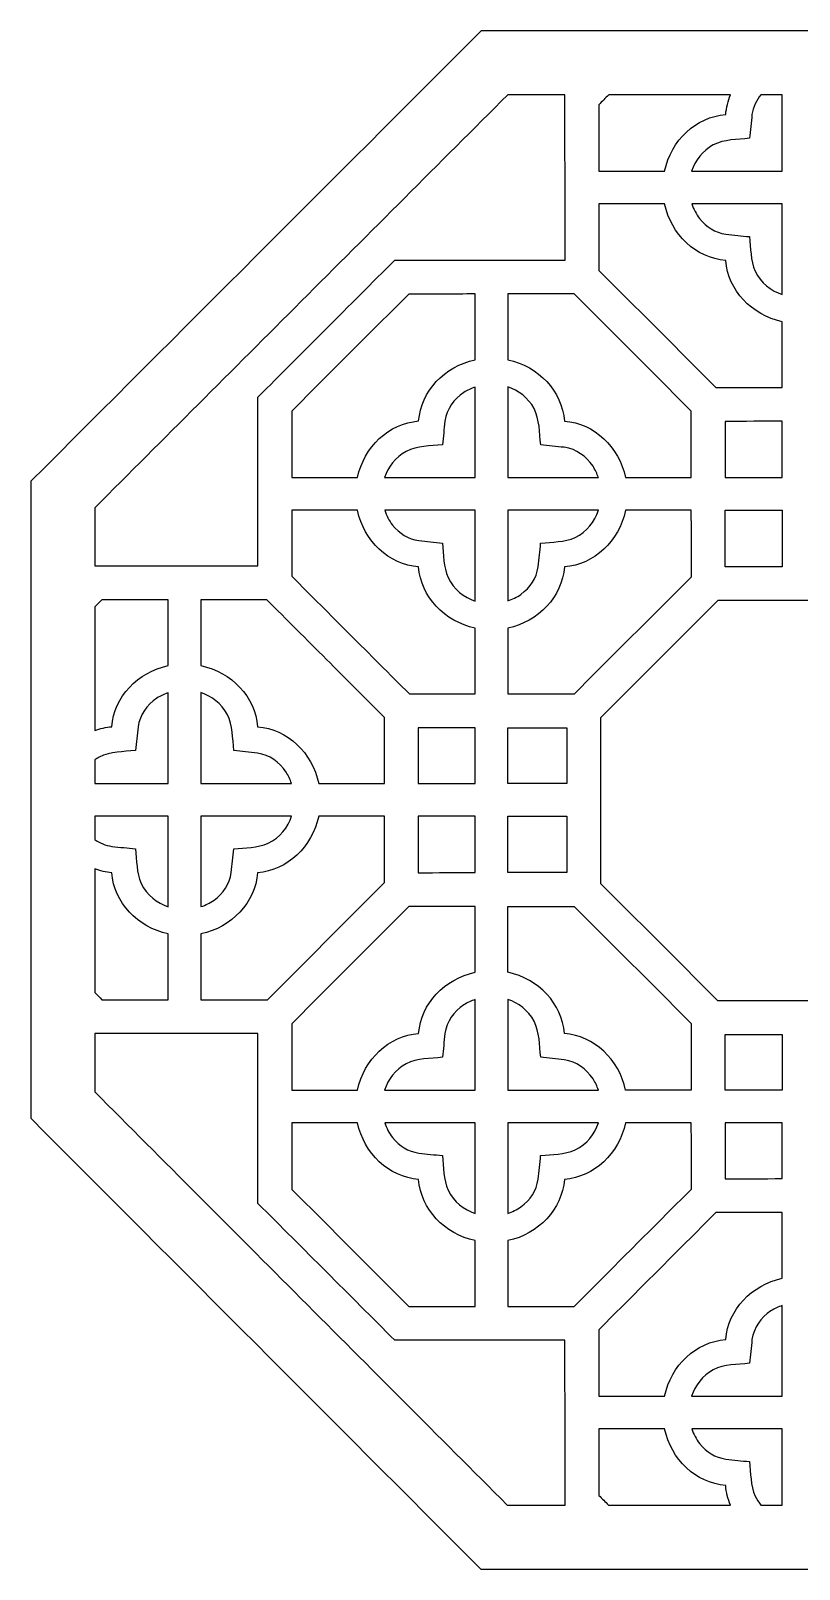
# Model space of a CAD drawing. Header units: centimetres. Extents: x -9 to 3.7, y -12 to 14.2.
# Drawn here: x -9.01 to -2.66, y 1.56 to 14.24 of the extents above; entities that cross this region are included whole.
import ezdxf

# ---------------------------------------------------------------- set-up
doc = ezdxf.new("R2010")
doc.units = ezdxf.units.CM
doc.header["$MEASUREMENT"] = 0
doc.layers.add('layer 1', color=7, linetype='Continuous')

msp = doc.modelspace()

# ---------------------------------------------------------------- linework, layer by layer
at = {"layer": 'layer 1', "color": 177}
msp.add_open_spline([(-0.03658, 14.23931), (1.2009, 13.00095), (2.43838, 11.76271), (3.67577, 10.52437), (3.67577, 10.52437), (3.67545, 9.64909), (3.67516, 8.77375), (3.67488, 7.89849), (3.67488, 7.89849), (3.67455, 7.02312), (3.67422, 6.14788), (3.67397, 5.27258), (3.67397, 5.27258), (2.43563, 4.0351), (1.19737, 2.79762), (-0.04095, 1.56024), (-0.04095, 1.56024), (-0.91626, 1.56055), (-1.79157, 1.56084), (-2.66683, 1.56112), (-2.66683, 1.56112), (-3.54222, 1.56145), (-4.41746, 1.56178), (-5.29273, 1.56203), (-5.29273, 1.56203), (-6.53024, 2.80037), (-7.76772, 4.03863), (-9.0051, 5.27695), (-9.0051, 5.27695), (-9.00479, 6.15226), (-9.00448, 7.02757), (-9.00422, 7.90283), (-9.00422, 7.90283), (-9.00385, 8.77822), (-9.00356, 9.65346), (-9.00331, 10.52873), (-9.00331, 10.52873), (-7.76495, 11.76624), (-6.52671, 13.00372), (-5.28837, 14.2411), (-5.28837, 14.2411), (-4.41309, 14.24079), (-3.53775, 14.24048), (-2.66249, 14.24022), (-2.66249, 14.24022), (-1.78712, 14.23985), (-0.91188, 14.23956), (-0.03658, 14.23931)], degree=3, knots=[0, 0, 0, 0, 0.07692308, 0.07692308, 0.07692308, 0.07692308, 0.15384615, 0.15384615, 0.15384615, 0.15384615, 0.23076923, 0.23076923, 0.23076923, 0.23076923, 0.30769231, 0.30769231, 0.30769231, 0.30769231, 0.38461538, 0.38461538, 0.38461538, 0.38461538, 0.46153846, 0.46153846, 0.46153846, 0.46153846, 0.53846154, 0.53846154, 0.53846154, 0.53846154, 0.61538462, 0.61538462, 0.61538462, 0.61538462, 0.69230769, 0.69230769, 0.69230769, 0.69230769, 0.76923077, 0.76923077, 0.76923077, 0.76923077, 0.84615385, 0.84615385, 0.84615385, 0.84615385, 1, 1, 1, 1], dxfattribs=at)
at = {"layer": 'layer 1', "color": 7}
for points, knots in [([(-8.4759, 9.82979), (-8.4759, 9.98986), (-8.4759, 10.14996), (-8.47585, 10.31014), (-8.47585, 10.31014), (-7.90825, 10.8773), (-7.34063, 11.44452), (-6.77297, 12.01183), (-6.77297, 12.01183), (-6.20536, 12.57901), (-5.63771, 13.14623), (-5.07005, 13.7135), (-5.07005, 13.7135), (-4.91255, 13.71342), (-4.75499, 13.71337), (-4.59744, 13.71329), (-4.59744, 13.71329), (-4.5974, 13.45838), (-4.59736, 13.20349), (-4.59732, 12.94858), (-4.59732, 12.94858), (-4.59719, 12.74925), (-4.59708, 12.54983), (-4.59698, 12.35052), (-4.59698, 12.35052), (-4.79936, 12.35046), (-5.00177, 12.35046), (-5.20425, 12.35039), (-5.20425, 12.35039), (-5.47026, 12.35026), (-5.73643, 12.35011), (-6.00251, 12.34991), (-6.00251, 12.34991), (-6.19057, 12.16176), (-6.37867, 11.97358), (-6.56672, 11.78543), (-6.56672, 11.78543), (-6.75489, 11.59721), (-6.94286, 11.40902), (-7.13099, 11.22082), (-7.13099, 11.22082), (-7.13093, 10.95471), (-7.13086, 10.68856), (-7.13077, 10.42244), (-7.13077, 10.42244), (-7.13064, 10.22504), (-7.13051, 10.02774), (-7.13043, 9.83035), (-7.13043, 9.83035), (-7.3323, 9.83027), (-7.53412, 9.83019), (-7.73597, 9.83012), (-7.73597, 9.83012), (-7.9827, 9.82998), (-8.22933, 9.82986), (-8.4759, 9.82979)], [0, 0, 0, 0, 0.06666667, 0.06666667, 0.06666667, 0.06666667, 0.13333333, 0.13333333, 0.13333333, 0.13333333, 0.2, 0.2, 0.2, 0.2, 0.26666667, 0.26666667, 0.26666667, 0.26666667, 0.33333333, 0.33333333, 0.33333333, 0.33333333, 0.4, 0.4, 0.4, 0.4, 0.46666667, 0.46666667, 0.46666667, 0.46666667, 0.53333333, 0.53333333, 0.53333333, 0.53333333, 0.6, 0.6, 0.6, 0.6, 0.66666667, 0.66666667, 0.66666667, 0.66666667, 0.73333333, 0.73333333, 0.73333333, 0.73333333, 0.8, 0.8, 0.8, 0.8, 0.86666667, 0.86666667, 0.86666667, 0.86666667, 1, 1, 1, 1]), ([(-4.23692, 13.7132), (-3.90187, 13.71311), (-3.56676, 13.71291), (-3.23162, 13.71286), (-3.23162, 13.71286), (-3.25313, 13.66203), (-3.26687, 13.60755), (-3.27139, 13.55085), (-3.27139, 13.55085), (-3.51845, 13.53118), (-3.72185, 13.33769), (-3.77588, 13.08409), (-3.77588, 13.08409), (-3.9567, 13.08409), (-4.13754, 13.08409), (-4.31845, 13.08409), (-4.31845, 13.08409), (-4.31849, 13.2665), (-4.31849, 13.44898), (-4.31853, 13.63153), (-4.31853, 13.63153), (-4.29143, 13.65871), (-4.2642, 13.68595), (-4.23692, 13.7132)], [0, 0, 0, 0, 0.14285714, 0.14285714, 0.14285714, 0.14285714, 0.28571429, 0.28571429, 0.28571429, 0.28571429, 0.42857143, 0.42857143, 0.42857143, 0.42857143, 0.57142857, 0.57142857, 0.57142857, 0.57142857, 0.71428571, 0.71428571, 0.71428571, 0.71428571, 1, 1, 1, 1]), ([(-2.98101, 13.71284), (-2.92227, 13.71277), (-2.86346, 13.71275), (-2.80476, 13.71275), (-2.80476, 13.71275), (-2.80476, 13.50316), (-2.80476, 13.29355), (-2.80476, 13.08409), (-2.80476, 13.08409), (-3.05403, 13.08409), (-3.30335, 13.08409), (-3.55275, 13.08409), (-3.55275, 13.08409), (-3.52341, 13.17255), (-3.46367, 13.25086), (-3.37417, 13.30066), (-3.37417, 13.30066), (-3.28064, 13.34687), (-3.1778, 13.34388), (-3.07497, 13.35488), (-3.07497, 13.35488), (-3.06822, 13.41976), (-3.06143, 13.48465), (-3.0546, 13.54959), (-3.0546, 13.54959), (-3.04446, 13.61365), (-3.01917, 13.66731), (-2.98101, 13.71284)], [0, 0, 0, 0, 0.125, 0.125, 0.125, 0.125, 0.25, 0.25, 0.25, 0.25, 0.375, 0.375, 0.375, 0.375, 0.5, 0.5, 0.5, 0.5, 0.625, 0.625, 0.625, 0.625, 0.75, 0.75, 0.75, 0.75, 1, 1, 1, 1]), ([(-4.31835, 12.81455), (-4.13745, 12.81455), (-3.9567, 12.81455), (-3.77582, 12.81455), (-3.77582, 12.81455), (-3.72164, 12.56097), (-3.51839, 12.36743), (-3.27157, 12.3478), (-3.27157, 12.3478), (-3.2519, 12.10079), (-3.05843, 11.89741), (-2.80476, 11.84336), (-2.80476, 11.84336), (-2.80476, 11.66252), (-2.80476, 11.48159), (-2.80476, 11.30084), (-2.80476, 11.30084), (-2.98731, 11.30078), (-3.16971, 11.30069), (-3.35234, 11.30063), (-3.35234, 11.30063), (-3.51326, 11.46149), (-3.6742, 11.62234), (-3.83519, 11.78323), (-3.83519, 11.78323), (-3.99611, 11.94412), (-4.15705, 12.10501), (-4.31801, 12.26592), (-4.31801, 12.26592), (-4.3181, 12.44877), (-4.31826, 12.63164), (-4.31835, 12.81455)], [0, 0, 0, 0, 0.11111111, 0.11111111, 0.11111111, 0.11111111, 0.22222222, 0.22222222, 0.22222222, 0.22222222, 0.33333333, 0.33333333, 0.33333333, 0.33333333, 0.44444444, 0.44444444, 0.44444444, 0.44444444, 0.55555556, 0.55555556, 0.55555556, 0.55555556, 0.66666667, 0.66666667, 0.66666667, 0.66666667, 0.77777778, 0.77777778, 0.77777778, 0.77777778, 1, 1, 1, 1]), ([(-3.55132, 12.81455), (-3.30244, 12.81455), (-3.0536, 12.81455), (-2.80476, 12.81455), (-2.80476, 12.81455), (-2.80476, 12.56519), (-2.80476, 12.31582), (-2.80476, 12.06657), (-2.80476, 12.06657), (-2.89837, 12.09735), (-2.98027, 12.16208), (-3.0286, 12.25939), (-3.0286, 12.25939), (-3.06733, 12.34856), (-3.0653, 12.44861), (-3.07532, 12.54406), (-3.07532, 12.54406), (-3.14031, 12.55086), (-3.20529, 12.55767), (-3.27041, 12.56446), (-3.27041, 12.56446), (-3.36109, 12.579), (-3.42894, 12.62252), (-3.48731, 12.69283), (-3.48731, 12.69283), (-3.51569, 12.7304), (-3.53689, 12.77165), (-3.55132, 12.81455)], [0, 0, 0, 0, 0.125, 0.125, 0.125, 0.125, 0.25, 0.25, 0.25, 0.25, 0.375, 0.375, 0.375, 0.375, 0.5, 0.5, 0.5, 0.5, 0.625, 0.625, 0.625, 0.625, 0.75, 0.75, 0.75, 0.75, 1, 1, 1, 1]), ([(-5.3382, 12.07145), (-5.3382, 11.8906), (-5.3382, 11.7098), (-5.3382, 11.52905), (-5.3382, 11.52905), (-5.59186, 11.47497), (-5.78525, 11.27153), (-5.8048, 11.02469), (-5.8048, 11.02469), (-6.05191, 11.00499), (-6.2553, 10.81153), (-6.30935, 10.55791), (-6.30935, 10.55791), (-6.49024, 10.55791), (-6.67105, 10.55791), (-6.85193, 10.55791), (-6.85193, 10.55791), (-6.852, 10.74037), (-6.85203, 10.92283), (-6.85209, 11.10538), (-6.85209, 11.10538), (-6.69123, 11.26633), (-6.53033, 11.4273), (-6.36943, 11.58824), (-6.36943, 11.58824), (-6.20856, 11.74919), (-6.04781, 11.91016), (-5.88694, 12.07114), (-5.88694, 12.07114), (-5.70399, 12.07122), (-5.52116, 12.07135), (-5.3382, 12.07145)], [0, 0, 0, 0, 0.11111111, 0.11111111, 0.11111111, 0.11111111, 0.22222222, 0.22222222, 0.22222222, 0.22222222, 0.33333333, 0.33333333, 0.33333333, 0.33333333, 0.44444444, 0.44444444, 0.44444444, 0.44444444, 0.55555556, 0.55555556, 0.55555556, 0.55555556, 0.66666667, 0.66666667, 0.66666667, 0.66666667, 0.77777778, 0.77777778, 0.77777778, 0.77777778, 1, 1, 1, 1]), ([(-3.55522, 10.55791), (-3.6269, 10.55791), (-3.69855, 10.55791), (-3.77028, 10.55791), (-3.77028, 10.55791), (-3.8794, 10.55791), (-3.98849, 10.55791), (-4.09757, 10.55791), (-4.09757, 10.55791), (-4.15171, 10.8115), (-4.35501, 11.00489), (-4.60189, 11.02447), (-4.60189, 11.02447), (-4.62163, 11.27153), (-4.81514, 11.47499), (-5.06877, 11.52905), (-5.06877, 11.52905), (-5.06877, 11.7098), (-5.06877, 11.89066), (-5.06877, 12.07151), (-5.06877, 12.07151), (-4.88618, 12.07156), (-4.70372, 12.07161), (-4.52126, 12.07168), (-4.52126, 12.07168), (-4.36026, 11.91089), (-4.1993, 11.75), (-4.03832, 11.5891), (-4.03832, 11.5891), (-3.87735, 11.42823), (-3.7164, 11.26734), (-3.55543, 11.10646), (-3.55543, 11.10646), (-3.55531, 10.92365), (-3.55523, 10.74071), (-3.55522, 10.55791)], [0, 0, 0, 0, 0.1, 0.1, 0.1, 0.1, 0.2, 0.2, 0.2, 0.2, 0.3, 0.3, 0.3, 0.3, 0.4, 0.4, 0.4, 0.4, 0.5, 0.5, 0.5, 0.5, 0.6, 0.6, 0.6, 0.6, 0.7, 0.7, 0.7, 0.7, 0.8, 0.8, 0.8, 0.8, 1, 1, 1, 1]), ([(-5.3382, 11.30448), (-5.3382, 11.05567), (-5.3382, 10.80672), (-5.3382, 10.55791), (-5.3382, 10.55791), (-5.58758, 10.55791), (-5.83687, 10.55791), (-6.08618, 10.55791), (-6.08618, 10.55791), (-6.05689, 10.64634), (-5.99717, 10.7247), (-5.9076, 10.77451), (-5.9076, 10.77451), (-5.81409, 10.82069), (-5.71138, 10.81774), (-5.60843, 10.82869), (-5.60843, 10.82869), (-5.60168, 10.89361), (-5.59493, 10.95853), (-5.58814, 11.02348), (-5.58814, 11.02348), (-5.57186, 11.12603), (-5.51669, 11.20214), (-5.4319, 11.26049), (-5.4319, 11.26049), (-5.40204, 11.27903), (-5.37063, 11.29374), (-5.3382, 11.30448)], [0, 0, 0, 0, 0.125, 0.125, 0.125, 0.125, 0.25, 0.25, 0.25, 0.25, 0.375, 0.375, 0.375, 0.375, 0.5, 0.5, 0.5, 0.5, 0.625, 0.625, 0.625, 0.625, 0.75, 0.75, 0.75, 0.75, 1, 1, 1, 1]), ([(-4.32222, 10.55791), (-4.57104, 10.55791), (-4.81982, 10.55791), (-5.06877, 10.55791), (-5.06877, 10.55791), (-5.06877, 10.80715), (-5.06877, 11.05646), (-5.06877, 11.30581), (-5.06877, 11.30581), (-4.98012, 11.27652), (-4.90195, 11.21663), (-4.85201, 11.12722), (-4.85201, 11.12722), (-4.80592, 11.03374), (-4.8089, 10.93127), (-4.79786, 10.82843), (-4.79786, 10.82843), (-4.73298, 10.82152), (-4.66817, 10.81454), (-4.60329, 10.80769), (-4.60329, 10.80769), (-4.50064, 10.79139), (-4.4245, 10.73639), (-4.36612, 10.65146), (-4.36612, 10.65146), (-4.34752, 10.62167), (-4.33296, 10.59017), (-4.32222, 10.55791)], [0, 0, 0, 0, 0.125, 0.125, 0.125, 0.125, 0.25, 0.25, 0.25, 0.25, 0.375, 0.375, 0.375, 0.375, 0.5, 0.5, 0.5, 0.5, 0.625, 0.625, 0.625, 0.625, 0.75, 0.75, 0.75, 0.75, 1, 1, 1, 1]), ([(-3.27629, 10.55791), (-3.27636, 10.71248), (-3.27638, 10.86714), (-3.27648, 11.02176), (-3.27648, 11.02176), (-3.11925, 11.02185), (-2.96196, 11.02191), (-2.80476, 11.02197), (-2.80476, 11.02197), (-2.80476, 10.86722), (-2.80476, 10.71253), (-2.80476, 10.55791), (-2.80476, 10.55791), (-2.96196, 10.55791), (-3.11906, 10.55791), (-3.27629, 10.55791)], [0, 0, 0, 0, 0.2, 0.2, 0.2, 0.2, 0.4, 0.4, 0.4, 0.4, 0.6, 0.6, 0.6, 0.6, 1, 1, 1, 1]), ([(-5.88113, 8.77458), (-6.04502, 8.93845), (-6.20897, 9.10231), (-6.37294, 9.26614), (-6.37294, 9.26614), (-6.53255, 9.4256), (-6.69203, 9.58499), (-6.8515, 9.74439), (-6.8515, 9.74439), (-6.85156, 9.92571), (-6.8517, 10.10702), (-6.85179, 10.28833), (-6.85179, 10.28833), (-6.671, 10.28833), (-6.49016, 10.28833), (-6.30929, 10.28833), (-6.30929, 10.28833), (-6.25518, 10.03475), (-6.05187, 9.84128), (-5.80504, 9.82165), (-5.80504, 9.82165), (-5.78537, 9.57464), (-5.59192, 9.37126), (-5.3382, 9.31721), (-5.3382, 9.31721), (-5.3382, 9.25741), (-5.3382, 9.19759), (-5.3382, 9.13789), (-5.3382, 9.13789), (-5.3382, 9.01681), (-5.3382, 8.89575), (-5.3382, 8.77464), (-5.3382, 8.77464), (-5.51926, 8.77462), (-5.70017, 8.77458), (-5.88113, 8.77458)], [0, 0, 0, 0, 0.1, 0.1, 0.1, 0.1, 0.2, 0.2, 0.2, 0.2, 0.3, 0.3, 0.3, 0.3, 0.4, 0.4, 0.4, 0.4, 0.5, 0.5, 0.5, 0.5, 0.6, 0.6, 0.6, 0.6, 0.7, 0.7, 0.7, 0.7, 0.8, 0.8, 0.8, 0.8, 1, 1, 1, 1]), ([(-6.08483, 10.28833), (-5.83595, 10.28833), (-5.5871, 10.28833), (-5.3382, 10.28833), (-5.3382, 10.28833), (-5.3382, 10.03907), (-5.3382, 9.78978), (-5.3382, 9.54037), (-5.3382, 9.54037), (-5.43178, 9.57127), (-5.51371, 9.63587), (-5.56215, 9.73328), (-5.56215, 9.73328), (-5.60088, 9.82253), (-5.59878, 9.92247), (-5.60871, 10.01797), (-5.60871, 10.01797), (-5.67379, 10.02478), (-5.73876, 10.03164), (-5.80376, 10.03841), (-5.80376, 10.03841), (-5.89449, 10.05284), (-5.96239, 10.09638), (-6.02074, 10.16675), (-6.02074, 10.16675), (-6.04912, 10.2043), (-6.07037, 10.24544), (-6.08483, 10.28833)], [0, 0, 0, 0, 0.125, 0.125, 0.125, 0.125, 0.25, 0.25, 0.25, 0.25, 0.375, 0.375, 0.375, 0.375, 0.5, 0.5, 0.5, 0.5, 0.625, 0.625, 0.625, 0.625, 0.75, 0.75, 0.75, 0.75, 1, 1, 1, 1]), ([(-5.06877, 8.77478), (-5.06877, 8.89584), (-5.06877, 9.01685), (-5.06877, 9.13789), (-5.06877, 9.13789), (-5.06877, 9.19762), (-5.06877, 9.25743), (-5.06877, 9.31729), (-5.06877, 9.31729), (-4.81521, 9.37143), (-4.62174, 9.57454), (-4.60214, 9.82157), (-4.60214, 9.82157), (-4.35501, 9.84119), (-4.15171, 10.03471), (-4.09757, 10.28833), (-4.09757, 10.28833), (-3.98845, 10.28833), (-3.8794, 10.28833), (-3.77028, 10.28833), (-3.77028, 10.28833), (-3.69855, 10.28833), (-3.62683, 10.28833), (-3.55513, 10.28833), (-3.55513, 10.28833), (-3.55498, 10.10586), (-3.5549, 9.92339), (-3.55489, 9.74079), (-3.55489, 9.74079), (-3.7158, 9.57986), (-3.87663, 9.41889), (-4.0375, 9.25795), (-4.0375, 9.25795), (-4.1984, 9.09701), (-4.35923, 8.93607), (-4.52012, 8.7751), (-4.52012, 8.7751), (-4.70301, 8.77499), (-4.88586, 8.77487), (-5.06877, 8.77478)], [0, 0, 0, 0, 0.09090909, 0.09090909, 0.09090909, 0.09090909, 0.18181818, 0.18181818, 0.18181818, 0.18181818, 0.27272727, 0.27272727, 0.27272727, 0.27272727, 0.36363636, 0.36363636, 0.36363636, 0.36363636, 0.45454545, 0.45454545, 0.45454545, 0.45454545, 0.54545455, 0.54545455, 0.54545455, 0.54545455, 0.63636364, 0.63636364, 0.63636364, 0.63636364, 0.72727273, 0.72727273, 0.72727273, 0.72727273, 0.81818182, 0.81818182, 0.81818182, 0.81818182, 1, 1, 1, 1]), ([(-5.06877, 9.5418), (-5.06877, 9.79073), (-5.06877, 10.0395), (-5.06877, 10.28833), (-5.06877, 10.28833), (-4.81947, 10.28833), (-4.57011, 10.28833), (-4.32082, 10.28833), (-4.32082, 10.28833), (-4.3517, 10.19466), (-4.4164, 10.11277), (-4.5136, 10.06453), (-4.5136, 10.06453), (-4.60296, 10.02577), (-4.70273, 10.02782), (-4.79824, 10.0178), (-4.79824, 10.0178), (-4.80512, 9.95284), (-4.81197, 9.88794), (-4.81881, 9.82294), (-4.81881, 9.82294), (-4.83426, 9.72619), (-4.88313, 9.65406), (-4.96082, 9.59547), (-4.96082, 9.59547), (-4.99464, 9.57226), (-5.03107, 9.55442), (-5.06877, 9.5418)], [0, 0, 0, 0, 0.125, 0.125, 0.125, 0.125, 0.25, 0.25, 0.25, 0.25, 0.375, 0.375, 0.375, 0.375, 0.5, 0.5, 0.5, 0.5, 0.625, 0.625, 0.625, 0.625, 0.75, 0.75, 0.75, 0.75, 1, 1, 1, 1]), ([(-3.27601, 9.82307), (-3.11896, 9.823), (-2.96189, 9.823), (-2.80476, 9.82297), (-2.80476, 9.82297), (-2.80476, 9.97806), (-2.80476, 10.13321), (-2.80476, 10.28833), (-2.80476, 10.28833), (-2.96189, 10.28833), (-3.11906, 10.28833), (-3.27624, 10.28833), (-3.27624, 10.28833), (-3.27617, 10.13326), (-3.27601, 9.97813), (-3.27601, 9.82307)], [0, 0, 0, 0, 0.2, 0.2, 0.2, 0.2, 0.4, 0.4, 0.4, 0.4, 0.6, 0.6, 0.6, 0.6, 1, 1, 1, 1]), ([(-8.47647, 8.47354), (-8.47635, 8.81357), (-8.47624, 9.15348), (-8.47613, 9.49342), (-8.47613, 9.49342), (-8.45696, 9.51255), (-8.43783, 9.53174), (-8.41867, 9.5509), (-8.41867, 9.5509), (-8.23581, 9.55097), (-8.05293, 9.55108), (-7.87003, 9.55116), (-7.87003, 9.55116), (-7.87003, 9.37043), (-7.87003, 9.18964), (-7.87003, 9.00878), (-7.87003, 9.00878), (-8.12366, 8.95468), (-8.31699, 8.7513), (-8.33666, 8.5045), (-8.33666, 8.5045), (-8.38522, 8.5006), (-8.43204, 8.48999), (-8.47647, 8.47354)], [0, 0, 0, 0, 0.14285714, 0.14285714, 0.14285714, 0.14285714, 0.28571429, 0.28571429, 0.28571429, 0.28571429, 0.42857143, 0.42857143, 0.42857143, 0.42857143, 0.57142857, 0.57142857, 0.57142857, 0.57142857, 0.71428571, 0.71428571, 0.71428571, 0.71428571, 1, 1, 1, 1]), ([(-7.0577, 9.55148), (-6.89368, 9.38763), (-6.72975, 9.22374), (-6.56578, 9.05985), (-6.56578, 9.05985), (-6.40629, 8.90044), (-6.2468, 8.74105), (-6.08725, 8.58158), (-6.08725, 8.58158), (-6.08713, 8.40027), (-6.08702, 8.21894), (-6.08694, 8.03761), (-6.08694, 8.03761), (-6.15921, 8.03761), (-6.23148, 8.03761), (-6.30376, 8.03761), (-6.30376, 8.03761), (-6.4123, 8.03761), (-6.52089, 8.03761), (-6.62943, 8.03761), (-6.62943, 8.03761), (-6.68347, 8.29124), (-6.88682, 8.48462), (-7.13373, 8.50424), (-7.13373, 8.50424), (-7.15339, 8.7513), (-7.34692, 8.95472), (-7.60052, 9.00878), (-7.60052, 9.00878), (-7.60052, 9.18966), (-7.60052, 9.3705), (-7.60052, 9.55132), (-7.60052, 9.55132), (-7.4196, 9.55139), (-7.23865, 9.55144), (-7.0577, 9.55148)], [0, 0, 0, 0, 0.1, 0.1, 0.1, 0.1, 0.2, 0.2, 0.2, 0.2, 0.3, 0.3, 0.3, 0.3, 0.4, 0.4, 0.4, 0.4, 0.5, 0.5, 0.5, 0.5, 0.6, 0.6, 0.6, 0.6, 0.7, 0.7, 0.7, 0.7, 0.8, 0.8, 0.8, 0.8, 1, 1, 1, 1]), ([(-1.97174, 9.54367), (-1.81091, 9.38275), (-1.65005, 9.22178), (-1.48913, 9.06081), (-1.48913, 9.06081), (-1.32829, 8.89985), (-1.16741, 8.73885), (-1.00658, 8.57785), (-1.00658, 8.57785), (-1.00662, 8.35033), (-1.00667, 8.12265), (-1.0067, 7.89498), (-1.0067, 7.89498), (-1.00692, 7.66962), (-1.00697, 7.44411), (-1.00707, 7.21873), (-1.00707, 7.21873), (-1.16748, 7.05841), (-1.32781, 6.89824), (-1.4882, 6.73795), (-1.4882, 6.73795), (-1.65186, 6.57426), (-1.81557, 6.41068), (-1.97933, 6.24699), (-1.97933, 6.24699), (-2.20479, 6.24708), (-2.43031, 6.24719), (-2.65576, 6.24729), (-2.65576, 6.24729), (-2.8833, 6.2474), (-3.11095, 6.24747), (-3.33848, 6.24753), (-3.33848, 6.24753), (-3.49936, 6.40849), (-3.66023, 6.56952), (-3.82114, 6.73048), (-3.82114, 6.73048), (-3.98201, 6.89142), (-4.14289, 7.05236), (-4.30377, 7.21331), (-4.30377, 7.21331), (-4.30369, 7.441), (-4.30361, 7.66863), (-4.3035, 7.89617), (-4.3035, 7.89617), (-4.30338, 8.12381), (-4.30326, 8.35138), (-4.30321, 8.57904), (-4.30321, 8.57904), (-4.14227, 8.73988), (-3.98132, 8.90071), (-3.82035, 9.0616), (-3.82035, 9.0616), (-3.65931, 9.22246), (-3.49834, 9.38329), (-3.33739, 9.54419), (-3.33739, 9.54419), (-3.10977, 9.54412), (-2.88224, 9.54409), (-2.65456, 9.54405), (-2.65456, 9.54405), (-2.42691, 9.54384), (-2.19932, 9.54374), (-1.97174, 9.54367)], [0, 0, 0, 0, 0.05882353, 0.05882353, 0.05882353, 0.05882353, 0.11764706, 0.11764706, 0.11764706, 0.11764706, 0.17647059, 0.17647059, 0.17647059, 0.17647059, 0.23529412, 0.23529412, 0.23529412, 0.23529412, 0.29411765, 0.29411765, 0.29411765, 0.29411765, 0.35294118, 0.35294118, 0.35294118, 0.35294118, 0.41176471, 0.41176471, 0.41176471, 0.41176471, 0.47058824, 0.47058824, 0.47058824, 0.47058824, 0.52941176, 0.52941176, 0.52941176, 0.52941176, 0.58823529, 0.58823529, 0.58823529, 0.58823529, 0.64705882, 0.64705882, 0.64705882, 0.64705882, 0.70588235, 0.70588235, 0.70588235, 0.70588235, 0.76470588, 0.76470588, 0.76470588, 0.76470588, 0.82352941, 0.82352941, 0.82352941, 0.82352941, 0.88235294, 0.88235294, 0.88235294, 0.88235294, 1, 1, 1, 1]), ([(-8.47663, 8.03761), (-8.47663, 8.10202), (-8.47658, 8.16644), (-8.47658, 8.23085), (-8.47658, 8.23085), (-8.46479, 8.23924), (-8.45244, 8.24707), (-8.43941, 8.25433), (-8.43941, 8.25433), (-8.34591, 8.30042), (-8.24311, 8.29746), (-8.14023, 8.30851), (-8.14023, 8.30851), (-8.13347, 8.37345), (-8.1267, 8.43828), (-8.11992, 8.50319), (-8.11992, 8.50319), (-8.10363, 8.60588), (-8.04848, 8.68196), (-7.9637, 8.74023), (-7.9637, 8.74023), (-7.93394, 8.7588), (-7.90241, 8.77359), (-7.87003, 8.78434), (-7.87003, 8.78434), (-7.87003, 8.53541), (-7.87003, 8.28653), (-7.87003, 8.03761), (-7.87003, 8.03761), (-8.07218, 8.03761), (-8.27441, 8.03761), (-8.47663, 8.03761)], [0, 0, 0, 0, 0.11111111, 0.11111111, 0.11111111, 0.11111111, 0.22222222, 0.22222222, 0.22222222, 0.22222222, 0.33333333, 0.33333333, 0.33333333, 0.33333333, 0.44444444, 0.44444444, 0.44444444, 0.44444444, 0.55555556, 0.55555556, 0.55555556, 0.55555556, 0.66666667, 0.66666667, 0.66666667, 0.66666667, 0.77777778, 0.77777778, 0.77777778, 0.77777778, 1, 1, 1, 1]), ([(-6.854, 8.03761), (-7.10283, 8.03761), (-7.3517, 8.03761), (-7.60052, 8.03761), (-7.60052, 8.03761), (-7.60052, 8.28698), (-7.60052, 8.53627), (-7.60052, 8.78557), (-7.60052, 8.78557), (-7.5119, 8.75623), (-7.43367, 8.69635), (-7.38388, 8.60698), (-7.38388, 8.60698), (-7.33771, 8.51348), (-7.34063, 8.41096), (-7.32967, 8.30813), (-7.32967, 8.30813), (-7.26486, 8.3013), (-7.19998, 8.29441), (-7.13519, 8.28751), (-7.13519, 8.28751), (-7.03246, 8.27109), (-6.95631, 8.21615), (-6.89791, 8.1311), (-6.89791, 8.1311), (-6.87932, 8.10142), (-6.86475, 8.07002), (-6.854, 8.03761)], [0, 0, 0, 0, 0.125, 0.125, 0.125, 0.125, 0.25, 0.25, 0.25, 0.25, 0.375, 0.375, 0.375, 0.375, 0.5, 0.5, 0.5, 0.5, 0.625, 0.625, 0.625, 0.625, 0.75, 0.75, 0.75, 0.75, 1, 1, 1, 1]), ([(-4.5823, 8.03761), (-4.58219, 8.19047), (-4.58218, 8.3433), (-4.58212, 8.4962), (-4.58212, 8.4962), (-4.74429, 8.49612), (-4.90655, 8.49597), (-5.06877, 8.49588), (-5.06877, 8.49588), (-5.06877, 8.34317), (-5.06877, 8.19045), (-5.06877, 8.03761), (-5.06877, 8.03761), (-4.90655, 8.03761), (-4.74449, 8.03761), (-4.5823, 8.03761)], [0, 0, 0, 0, 0.2, 0.2, 0.2, 0.2, 0.4, 0.4, 0.4, 0.4, 0.6, 0.6, 0.6, 0.6, 1, 1, 1, 1]), ([(-5.80807, 8.03761), (-5.80815, 8.19031), (-5.80822, 8.343), (-5.8083, 8.49566), (-5.8083, 8.49566), (-5.65162, 8.49571), (-5.49493, 8.49574), (-5.3382, 8.49578), (-5.3382, 8.49578), (-5.3382, 8.3431), (-5.3382, 8.1904), (-5.3382, 8.03761), (-5.3382, 8.03761), (-5.49491, 8.03761), (-5.6515, 8.03761), (-5.80807, 8.03761)], [0, 0, 0, 0, 0.2, 0.2, 0.2, 0.2, 0.4, 0.4, 0.4, 0.4, 0.6, 0.6, 0.6, 0.6, 1, 1, 1, 1]), ([(-8.47684, 7.57489), (-8.47677, 7.63937), (-8.47675, 7.70378), (-8.47675, 7.76816), (-8.47675, 7.76816), (-8.27444, 7.76816), (-8.07218, 7.76816), (-7.87003, 7.76816), (-7.87003, 7.76816), (-7.87003, 7.51879), (-7.87003, 7.26951), (-7.87003, 7.02021), (-7.87003, 7.02021), (-7.96359, 7.05102), (-8.04553, 7.11568), (-8.09392, 7.21299), (-8.09392, 7.21299), (-8.13263, 7.30222), (-8.13057, 7.40217), (-8.14047, 7.49773), (-8.14047, 7.49773), (-8.2056, 7.50454), (-8.27054, 7.51136), (-8.33567, 7.51815), (-8.33567, 7.51815), (-8.38996, 7.52683), (-8.43594, 7.54589), (-8.47684, 7.57489)], [0, 0, 0, 0, 0.125, 0.125, 0.125, 0.125, 0.25, 0.25, 0.25, 0.25, 0.375, 0.375, 0.375, 0.375, 0.5, 0.5, 0.5, 0.5, 0.625, 0.625, 0.625, 0.625, 0.75, 0.75, 0.75, 0.75, 1, 1, 1, 1]), ([(-7.60052, 6.25464), (-7.60052, 6.43537), (-7.60052, 6.61616), (-7.60052, 6.797), (-7.60052, 6.797), (-7.34692, 6.85117), (-7.15345, 7.05433), (-7.13389, 7.30128), (-7.13389, 7.30128), (-6.88682, 7.32096), (-6.68346, 7.51457), (-6.62939, 7.76819), (-6.62939, 7.76819), (-6.52089, 7.76819), (-6.4123, 7.76819), (-6.30376, 7.76819), (-6.30376, 7.76819), (-6.23143, 7.76819), (-6.15915, 7.76819), (-6.08689, 7.76819), (-6.08689, 7.76819), (-6.08686, 7.58559), (-6.08683, 7.40315), (-6.08666, 7.22063), (-6.08666, 7.22063), (-6.24752, 7.05967), (-6.40839, 6.89867), (-6.56927, 6.73767), (-6.56927, 6.73767), (-6.73016, 6.57673), (-6.89107, 6.41576), (-7.05193, 6.25482), (-7.05193, 6.25482), (-7.23475, 6.25476), (-7.41767, 6.25464), (-7.60052, 6.25464)], [0, 0, 0, 0, 0.1, 0.1, 0.1, 0.1, 0.2, 0.2, 0.2, 0.2, 0.3, 0.3, 0.3, 0.3, 0.4, 0.4, 0.4, 0.4, 0.5, 0.5, 0.5, 0.5, 0.6, 0.6, 0.6, 0.6, 0.7, 0.7, 0.7, 0.7, 0.8, 0.8, 0.8, 0.8, 1, 1, 1, 1]), ([(-7.60052, 7.02163), (-7.60052, 7.27047), (-7.60052, 7.51925), (-7.60052, 7.76819), (-7.60052, 7.76819), (-7.35125, 7.76819), (-7.10198, 7.76819), (-6.85264, 7.76819), (-6.85264, 7.76819), (-6.88358, 7.67451), (-6.94817, 7.59257), (-7.04549, 7.54434), (-7.04549, 7.54434), (-7.13474, 7.5055), (-7.23449, 7.50755), (-7.32999, 7.49766), (-7.32999, 7.49766), (-7.33684, 7.43269), (-7.34371, 7.36763), (-7.35069, 7.30269), (-7.35069, 7.30269), (-7.36606, 7.206), (-7.41494, 7.13389), (-7.49261, 7.07529), (-7.49261, 7.07529), (-7.5264, 7.05198), (-7.56288, 7.03417), (-7.60052, 7.02163)], [0, 0, 0, 0, 0.125, 0.125, 0.125, 0.125, 0.25, 0.25, 0.25, 0.25, 0.375, 0.375, 0.375, 0.375, 0.5, 0.5, 0.5, 0.5, 0.625, 0.625, 0.625, 0.625, 0.75, 0.75, 0.75, 0.75, 1, 1, 1, 1]), ([(-5.3382, 7.3018), (-5.4947, 7.30176), (-5.65127, 7.30171), (-5.80781, 7.30164), (-5.80781, 7.30164), (-5.80793, 7.45709), (-5.80794, 7.61266), (-5.80795, 7.76819), (-5.80795, 7.76819), (-5.65143, 7.76819), (-5.49487, 7.76819), (-5.3382, 7.76819), (-5.3382, 7.76819), (-5.3382, 7.61276), (-5.3382, 7.45725), (-5.3382, 7.3018)], [0, 0, 0, 0, 0.2, 0.2, 0.2, 0.2, 0.4, 0.4, 0.4, 0.4, 0.6, 0.6, 0.6, 0.6, 1, 1, 1, 1]), ([(-4.58263, 7.30208), (-4.58256, 7.45747), (-4.58248, 7.6128), (-4.58243, 7.76816), (-4.58243, 7.76816), (-4.74457, 7.76816), (-4.90659, 7.76816), (-5.06877, 7.76816), (-5.06877, 7.76816), (-5.06877, 7.61276), (-5.06877, 7.45733), (-5.06877, 7.302), (-5.06877, 7.302), (-4.90662, 7.30204), (-4.74467, 7.30207), (-4.58263, 7.30208)], [0, 0, 0, 0, 0.2, 0.2, 0.2, 0.2, 0.4, 0.4, 0.4, 0.4, 0.6, 0.6, 0.6, 0.6, 1, 1, 1, 1]), ([(-8.4772, 6.31386), (-8.47711, 6.65343), (-8.47694, 6.99288), (-8.47686, 7.33244), (-8.47686, 7.33244), (-8.43244, 7.31592), (-8.38548, 7.30526), (-8.33685, 7.30138), (-8.33685, 7.30138), (-8.31722, 7.05439), (-8.12373, 6.85111), (-7.87003, 6.79696), (-7.87003, 6.79696), (-7.87003, 6.61614), (-7.87003, 6.43529), (-7.87003, 6.2544), (-7.87003, 6.2544), (-8.05255, 6.25436), (-8.235, 6.25432), (-8.41761, 6.25429), (-8.41761, 6.25429), (-8.43742, 6.27414), (-8.45734, 6.29405), (-8.4772, 6.31386)], [0, 0, 0, 0, 0.14285714, 0.14285714, 0.14285714, 0.14285714, 0.28571429, 0.28571429, 0.28571429, 0.28571429, 0.42857143, 0.42857143, 0.42857143, 0.42857143, 0.57142857, 0.57142857, 0.57142857, 0.57142857, 0.71428571, 0.71428571, 0.71428571, 0.71428571, 1, 1, 1, 1]), ([(-5.3382, 7.023), (-5.3382, 6.99445), (-5.3382, 6.96589), (-5.3382, 6.93735), (-5.3382, 6.93735), (-5.3382, 6.78512), (-5.3382, 6.6328), (-5.3382, 6.48057), (-5.3382, 6.48057), (-5.59186, 6.42644), (-5.78525, 6.22311), (-5.8048, 5.9763), (-5.8048, 5.9763), (-6.05191, 5.95658), (-6.2553, 5.76309), (-6.30935, 5.50946), (-6.30935, 5.50946), (-6.49024, 5.50946), (-6.67105, 5.50946), (-6.85193, 5.50946), (-6.85193, 5.50946), (-6.852, 5.69195), (-6.85203, 5.87442), (-6.85209, 6.05689), (-6.85209, 6.05689), (-6.69123, 6.2179), (-6.53033, 6.37889), (-6.36943, 6.53987), (-6.36943, 6.53987), (-6.20856, 6.70078), (-6.04781, 6.86177), (-5.88694, 7.02274), (-5.88694, 7.02274), (-5.70399, 7.0228), (-5.52116, 7.02284), (-5.3382, 7.023)], [0, 0, 0, 0, 0.1, 0.1, 0.1, 0.1, 0.2, 0.2, 0.2, 0.2, 0.3, 0.3, 0.3, 0.3, 0.4, 0.4, 0.4, 0.4, 0.5, 0.5, 0.5, 0.5, 0.6, 0.6, 0.6, 0.6, 0.7, 0.7, 0.7, 0.7, 0.8, 0.8, 0.8, 0.8, 1, 1, 1, 1]), ([(-3.77028, 5.50946), (-3.77028, 5.50951), (-3.77028, 5.50951), (-3.77028, 5.50951), (-3.77028, 5.50951), (-3.69855, 5.50951), (-3.6269, 5.50951), (-3.55522, 5.50951), (-3.55522, 5.50951), (-3.55523, 5.69234), (-3.55531, 5.87523), (-3.55543, 6.05808), (-3.55543, 6.05808), (-3.7164, 6.21894), (-3.87735, 6.3798), (-4.03832, 6.54064), (-4.03832, 6.54064), (-4.1993, 6.70151), (-4.36026, 6.86236), (-4.52126, 7.02322), (-4.52126, 7.02322), (-4.70372, 7.02321), (-4.88618, 7.02312), (-5.06877, 7.02312), (-5.06877, 7.02312), (-5.06877, 6.99448), (-5.06877, 6.96595), (-5.06877, 6.93735), (-5.06877, 6.93735), (-5.06877, 6.78512), (-5.06877, 6.6328), (-5.06877, 6.48057), (-5.06877, 6.48057), (-4.81514, 6.42645), (-4.62163, 6.22311), (-4.60189, 5.97604), (-4.60189, 5.97604), (-4.35501, 5.95639), (-4.15171, 5.76309), (-4.09757, 5.50946), (-4.09757, 5.50946), (-3.98849, 5.50946), (-3.8794, 5.50946), (-3.77028, 5.50946)], [0, 0, 0, 0, 0.08333333, 0.08333333, 0.08333333, 0.08333333, 0.16666667, 0.16666667, 0.16666667, 0.16666667, 0.25, 0.25, 0.25, 0.25, 0.33333333, 0.33333333, 0.33333333, 0.33333333, 0.41666667, 0.41666667, 0.41666667, 0.41666667, 0.5, 0.5, 0.5, 0.5, 0.58333333, 0.58333333, 0.58333333, 0.58333333, 0.66666667, 0.66666667, 0.66666667, 0.66666667, 0.75, 0.75, 0.75, 0.75, 0.83333333, 0.83333333, 0.83333333, 0.83333333, 1, 1, 1, 1]), ([(-5.3382, 6.2561), (-5.3382, 6.0072), (-5.3382, 5.75831), (-5.3382, 5.50946), (-5.3382, 5.50946), (-5.58758, 5.50946), (-5.83687, 5.50946), (-6.08618, 5.50946), (-6.08618, 5.50946), (-6.05689, 5.59793), (-5.99717, 5.6763), (-5.9076, 5.7261), (-5.9076, 5.7261), (-5.81409, 5.77227), (-5.71138, 5.76929), (-5.60843, 5.78028), (-5.60843, 5.78028), (-5.60168, 5.84514), (-5.59493, 5.91007), (-5.58814, 5.97499), (-5.58814, 5.97499), (-5.57186, 6.07762), (-5.51669, 6.15375), (-5.4319, 6.21201), (-5.4319, 6.21201), (-5.40204, 6.23067), (-5.37063, 6.24538), (-5.3382, 6.2561)], [0, 0, 0, 0, 0.125, 0.125, 0.125, 0.125, 0.25, 0.25, 0.25, 0.25, 0.375, 0.375, 0.375, 0.375, 0.5, 0.5, 0.5, 0.5, 0.625, 0.625, 0.625, 0.625, 0.75, 0.75, 0.75, 0.75, 1, 1, 1, 1]), ([(-4.32222, 5.50946), (-4.57104, 5.50946), (-4.81982, 5.50946), (-5.06877, 5.50946), (-5.06877, 5.50946), (-5.06877, 5.75879), (-5.06877, 6.00803), (-5.06877, 6.25731), (-5.06877, 6.25731), (-4.98012, 6.22802), (-4.90195, 6.16819), (-4.85201, 6.07878), (-4.85201, 6.07878), (-4.80592, 5.98523), (-4.8089, 5.88278), (-4.79786, 5.77991), (-4.79786, 5.77991), (-4.73298, 5.77301), (-4.66817, 5.76615), (-4.60329, 5.75927), (-4.60329, 5.75927), (-4.50064, 5.74291), (-4.4245, 5.68796), (-4.36612, 5.60292), (-4.36612, 5.60292), (-4.34752, 5.57317), (-4.33296, 5.54178), (-4.32222, 5.50946)], [0, 0, 0, 0, 0.125, 0.125, 0.125, 0.125, 0.25, 0.25, 0.25, 0.25, 0.375, 0.375, 0.375, 0.375, 0.5, 0.5, 0.5, 0.5, 0.625, 0.625, 0.625, 0.625, 0.75, 0.75, 0.75, 0.75, 1, 1, 1, 1]), ([(-4.59687, 2.08941), (-4.75593, 2.08944), (-4.91505, 2.08944), (-5.07414, 2.08948), (-5.07414, 2.08948), (-5.6413, 2.6571), (-6.20852, 3.22471), (-6.77583, 3.79235), (-6.77583, 3.79235), (-7.34301, 4.35997), (-7.91023, 4.92762), (-8.4775, 5.49529), (-8.4775, 5.49529), (-8.47742, 5.65533), (-8.47737, 5.81538), (-8.47729, 5.97539), (-8.47729, 5.97539), (-8.22972, 5.97541), (-7.98218, 5.97548), (-7.7346, 5.97565), (-7.7346, 5.97565), (-7.5333, 5.97573), (-7.33219, 5.97579), (-7.13099, 5.9759), (-7.13099, 5.9759), (-7.13087, 5.77529), (-7.13082, 5.5746), (-7.13077, 5.37399), (-7.13077, 5.37399), (-7.13059, 5.10782), (-7.13045, 4.84174), (-7.13039, 4.57566), (-7.13039, 4.57566), (-6.94218, 4.3876), (-6.75396, 4.1995), (-6.56578, 4.01133), (-6.56578, 4.01133), (-6.37758, 3.82338), (-6.18938, 3.63522), (-6.00118, 3.44712), (-6.00118, 3.44712), (-5.73505, 3.44721), (-5.46891, 3.44734), (-5.2028, 3.44742), (-5.2028, 3.44742), (-5.00106, 3.44753), (-4.79925, 3.44761), (-4.59744, 3.44765), (-4.59744, 3.44765), (-4.5974, 3.24902), (-4.59736, 3.05033), (-4.59732, 2.85168), (-4.59732, 2.85168), (-4.59716, 2.59754), (-4.59699, 2.34346), (-4.59687, 2.08941)], [0, 0, 0, 0, 0.06666667, 0.06666667, 0.06666667, 0.06666667, 0.13333333, 0.13333333, 0.13333333, 0.13333333, 0.2, 0.2, 0.2, 0.2, 0.26666667, 0.26666667, 0.26666667, 0.26666667, 0.33333333, 0.33333333, 0.33333333, 0.33333333, 0.4, 0.4, 0.4, 0.4, 0.46666667, 0.46666667, 0.46666667, 0.46666667, 0.53333333, 0.53333333, 0.53333333, 0.53333333, 0.6, 0.6, 0.6, 0.6, 0.66666667, 0.66666667, 0.66666667, 0.66666667, 0.73333333, 0.73333333, 0.73333333, 0.73333333, 0.8, 0.8, 0.8, 0.8, 0.86666667, 0.86666667, 0.86666667, 0.86666667, 1, 1, 1, 1]), ([(-2.80476, 5.96845), (-2.96196, 5.96849), (-3.11925, 5.96858), (-3.27648, 5.96862), (-3.27648, 5.96862), (-3.27638, 5.81554), (-3.27636, 5.66257), (-3.27629, 5.50951), (-3.27629, 5.50951), (-3.11906, 5.50951), (-2.96196, 5.50951), (-2.80476, 5.50951), (-2.80476, 5.50951), (-2.80476, 5.66241), (-2.80476, 5.81544), (-2.80476, 5.96845)], [0, 0, 0, 0, 0.2, 0.2, 0.2, 0.2, 0.4, 0.4, 0.4, 0.4, 0.6, 0.6, 0.6, 0.6, 1, 1, 1, 1]), ([(-6.85179, 5.23996), (-6.671, 5.23996), (-6.49016, 5.23996), (-6.30929, 5.23996), (-6.30929, 5.23996), (-6.25518, 4.98638), (-6.05187, 4.79284), (-5.80504, 4.77323), (-5.80504, 4.77323), (-5.78537, 4.52621), (-5.59192, 4.32282), (-5.3382, 4.26877), (-5.3382, 4.26877), (-5.3382, 4.08792), (-5.3382, 3.90704), (-5.3382, 3.72627), (-5.3382, 3.72627), (-5.52075, 3.72618), (-5.70327, 3.72611), (-5.88571, 3.72604), (-5.88571, 3.72604), (-6.04669, 3.88689), (-6.20776, 4.04777), (-6.36871, 4.20863), (-6.36871, 4.20863), (-6.52963, 4.36956), (-6.69058, 4.53042), (-6.8515, 4.69133), (-6.8515, 4.69133), (-6.85156, 4.87416), (-6.8517, 5.05707), (-6.85179, 5.23996)], [0, 0, 0, 0, 0.11111111, 0.11111111, 0.11111111, 0.11111111, 0.22222222, 0.22222222, 0.22222222, 0.22222222, 0.33333333, 0.33333333, 0.33333333, 0.33333333, 0.44444444, 0.44444444, 0.44444444, 0.44444444, 0.55555556, 0.55555556, 0.55555556, 0.55555556, 0.66666667, 0.66666667, 0.66666667, 0.66666667, 0.77777778, 0.77777778, 0.77777778, 0.77777778, 1, 1, 1, 1]), ([(-6.08483, 5.23996), (-5.83595, 5.23996), (-5.5871, 5.23996), (-5.3382, 5.23996), (-5.3382, 5.23996), (-5.3382, 4.99065), (-5.3382, 4.74126), (-5.3382, 4.492), (-5.3382, 4.492), (-5.43178, 4.52275), (-5.51371, 4.58748), (-5.56215, 4.68481), (-5.56215, 4.68481), (-5.60088, 4.77398), (-5.59878, 4.87398), (-5.60871, 4.96946), (-5.60871, 4.96946), (-5.67379, 4.97629), (-5.73876, 4.98309), (-5.80376, 4.98989), (-5.80376, 4.98989), (-5.89449, 5.00441), (-5.96239, 5.04796), (-6.02074, 5.11824), (-6.02074, 5.11824), (-6.04912, 5.1558), (-6.07037, 5.19707), (-6.08483, 5.23996)], [0, 0, 0, 0, 0.125, 0.125, 0.125, 0.125, 0.25, 0.25, 0.25, 0.25, 0.375, 0.375, 0.375, 0.375, 0.5, 0.5, 0.5, 0.5, 0.625, 0.625, 0.625, 0.625, 0.75, 0.75, 0.75, 0.75, 1, 1, 1, 1]), ([(-5.06877, 3.72639), (-5.06877, 3.90723), (-5.06877, 4.08798), (-5.06877, 4.26881), (-5.06877, 4.26881), (-4.81521, 4.32291), (-4.62174, 4.52616), (-4.60214, 4.77303), (-4.60214, 4.77303), (-4.35501, 4.79276), (-4.15171, 4.98631), (-4.09757, 5.23996), (-4.09757, 5.23996), (-3.91672, 5.23996), (-3.73591, 5.23996), (-3.55513, 5.23996), (-3.55513, 5.23996), (-3.55498, 5.05773), (-3.5549, 4.87546), (-3.55489, 4.69329), (-3.55489, 4.69329), (-3.71435, 4.53375), (-3.8738, 4.37415), (-4.03328, 4.21463), (-4.03328, 4.21463), (-4.19589, 4.05198), (-4.35844, 3.88932), (-4.52096, 3.72658), (-4.52096, 3.72658), (-4.70357, 3.72654), (-4.88611, 3.72646), (-5.06877, 3.72639)], [0, 0, 0, 0, 0.11111111, 0.11111111, 0.11111111, 0.11111111, 0.22222222, 0.22222222, 0.22222222, 0.22222222, 0.33333333, 0.33333333, 0.33333333, 0.33333333, 0.44444444, 0.44444444, 0.44444444, 0.44444444, 0.55555556, 0.55555556, 0.55555556, 0.55555556, 0.66666667, 0.66666667, 0.66666667, 0.66666667, 0.77777778, 0.77777778, 0.77777778, 0.77777778, 1, 1, 1, 1]), ([(-5.06877, 4.49342), (-5.06877, 4.74221), (-5.06877, 4.99109), (-5.06877, 5.23996), (-5.06877, 5.23996), (-4.81947, 5.23996), (-4.57011, 5.23996), (-4.32082, 5.23996), (-4.32082, 5.23996), (-4.3517, 5.14634), (-4.4164, 5.06438), (-4.5136, 5.01613), (-4.5136, 5.01613), (-4.60296, 4.97728), (-4.70273, 4.97943), (-4.79824, 4.96939), (-4.79824, 4.96939), (-4.80512, 4.90444), (-4.81197, 4.83946), (-4.81881, 4.77441), (-4.81881, 4.77441), (-4.83426, 4.67774), (-4.88313, 4.60567), (-4.96082, 4.54707), (-4.96082, 4.54707), (-4.99464, 4.52373), (-5.03107, 4.50599), (-5.06877, 4.49342)], [0, 0, 0, 0, 0.125, 0.125, 0.125, 0.125, 0.25, 0.25, 0.25, 0.25, 0.375, 0.375, 0.375, 0.375, 0.5, 0.5, 0.5, 0.5, 0.625, 0.625, 0.625, 0.625, 0.75, 0.75, 0.75, 0.75, 1, 1, 1, 1]), ([(-2.80476, 4.77955), (-2.96189, 4.77943), (-3.11896, 4.77937), (-3.27601, 4.77925), (-3.27601, 4.77925), (-3.27601, 4.93289), (-3.27617, 5.08641), (-3.27624, 5.23997), (-3.27624, 5.23997), (-3.11906, 5.23997), (-2.96189, 5.23997), (-2.80476, 5.23997), (-2.80476, 5.23997), (-2.80476, 5.08649), (-2.80476, 4.93297), (-2.80476, 4.77955)], [0, 0, 0, 0, 0.2, 0.2, 0.2, 0.2, 0.4, 0.4, 0.4, 0.4, 0.6, 0.6, 0.6, 0.6, 1, 1, 1, 1]), ([(-4.31853, 3.53376), (-4.15911, 3.6933), (-3.99962, 3.8528), (-3.84021, 4.01232), (-3.84021, 4.01232), (-3.67769, 4.17506), (-3.51509, 4.3377), (-3.35244, 4.50033), (-3.35244, 4.50033), (-3.16996, 4.50042), (-2.98731, 4.50052), (-2.80476, 4.50065), (-2.80476, 4.50065), (-2.80476, 4.3198), (-2.80476, 4.13906), (-2.80476, 3.95823), (-2.80476, 3.95823), (-3.05841, 3.90406), (-3.25184, 3.70075), (-3.27139, 3.45392), (-3.27139, 3.45392), (-3.51845, 3.43424), (-3.72185, 3.24076), (-3.77588, 2.98711), (-3.77588, 2.98711), (-3.9567, 2.98711), (-4.13754, 2.98711), (-4.31845, 2.98711), (-4.31845, 2.98711), (-4.31849, 3.1693), (-4.31849, 3.3515), (-4.31853, 3.53376)], [0, 0, 0, 0, 0.11111111, 0.11111111, 0.11111111, 0.11111111, 0.22222222, 0.22222222, 0.22222222, 0.22222222, 0.33333333, 0.33333333, 0.33333333, 0.33333333, 0.44444444, 0.44444444, 0.44444444, 0.44444444, 0.55555556, 0.55555556, 0.55555556, 0.55555556, 0.66666667, 0.66666667, 0.66666667, 0.66666667, 0.77777778, 0.77777778, 0.77777778, 0.77777778, 1, 1, 1, 1]), ([(-2.80476, 3.73373), (-2.80476, 3.48491), (-2.80476, 3.23599), (-2.80476, 2.98711), (-2.80476, 2.98711), (-3.05403, 2.98711), (-3.30335, 2.98711), (-3.55275, 2.98711), (-3.55275, 2.98711), (-3.52341, 3.07554), (-3.46367, 3.15393), (-3.37417, 3.2038), (-3.37417, 3.2038), (-3.28064, 3.24998), (-3.1778, 3.24698), (-3.07497, 3.25796), (-3.07497, 3.25796), (-3.06822, 3.32283), (-3.06143, 3.38773), (-3.0546, 3.45266), (-3.0546, 3.45266), (-3.03834, 3.55528), (-2.98324, 3.63135), (-2.89845, 3.68974), (-2.89845, 3.68974), (-2.86865, 3.70832), (-2.83709, 3.72296), (-2.80476, 3.73373)], [0, 0, 0, 0, 0.125, 0.125, 0.125, 0.125, 0.25, 0.25, 0.25, 0.25, 0.375, 0.375, 0.375, 0.375, 0.5, 0.5, 0.5, 0.5, 0.625, 0.625, 0.625, 0.625, 0.75, 0.75, 0.75, 0.75, 1, 1, 1, 1]), ([(-3.23185, 2.08887), (-3.56734, 2.089), (-3.90283, 2.0891), (-4.23829, 2.0892), (-4.23829, 2.0892), (-4.26487, 2.11581), (-4.29145, 2.14235), (-4.31801, 2.16899), (-4.31801, 2.16899), (-4.3181, 2.35179), (-4.31826, 2.53473), (-4.31835, 2.71756), (-4.31835, 2.71756), (-4.13745, 2.71756), (-3.9567, 2.71756), (-3.77582, 2.71756), (-3.77582, 2.71756), (-3.72164, 2.464), (-3.51839, 2.27052), (-3.27157, 2.25086), (-3.27157, 2.25086), (-3.2671, 2.1941), (-3.25335, 2.13973), (-3.23185, 2.08887)], [0, 0, 0, 0, 0.14285714, 0.14285714, 0.14285714, 0.14285714, 0.28571429, 0.28571429, 0.28571429, 0.28571429, 0.42857143, 0.42857143, 0.42857143, 0.42857143, 0.57142857, 0.57142857, 0.57142857, 0.57142857, 0.71428571, 0.71428571, 0.71428571, 0.71428571, 1, 1, 1, 1]), ([(-2.80476, 2.08867), (-2.86346, 2.08871), (-2.92214, 2.08876), (-2.98078, 2.08876), (-2.98078, 2.08876), (-2.99902, 2.11083), (-3.0151, 2.13533), (-3.0286, 2.16252), (-3.0286, 2.16252), (-3.06733, 2.25172), (-3.0653, 2.35174), (-3.07532, 2.44709), (-3.07532, 2.44709), (-3.14031, 2.45391), (-3.20529, 2.46075), (-3.27041, 2.46753), (-3.27041, 2.46753), (-3.36109, 2.48206), (-3.42894, 2.52561), (-3.48731, 2.59596), (-3.48731, 2.59596), (-3.51569, 2.63348), (-3.53689, 2.67466), (-3.55132, 2.71756), (-3.55132, 2.71756), (-3.30244, 2.71756), (-3.0536, 2.71756), (-2.80476, 2.71756), (-2.80476, 2.71756), (-2.80476, 2.50793), (-2.80476, 2.2983), (-2.80476, 2.08867)], [0, 0, 0, 0, 0.11111111, 0.11111111, 0.11111111, 0.11111111, 0.22222222, 0.22222222, 0.22222222, 0.22222222, 0.33333333, 0.33333333, 0.33333333, 0.33333333, 0.44444444, 0.44444444, 0.44444444, 0.44444444, 0.55555556, 0.55555556, 0.55555556, 0.55555556, 0.66666667, 0.66666667, 0.66666667, 0.66666667, 0.77777778, 0.77777778, 0.77777778, 0.77777778, 1, 1, 1, 1])]:
    msp.add_open_spline(points, degree=3, knots=knots, dxfattribs=at)

doc.saveas('drawing.dxf')
